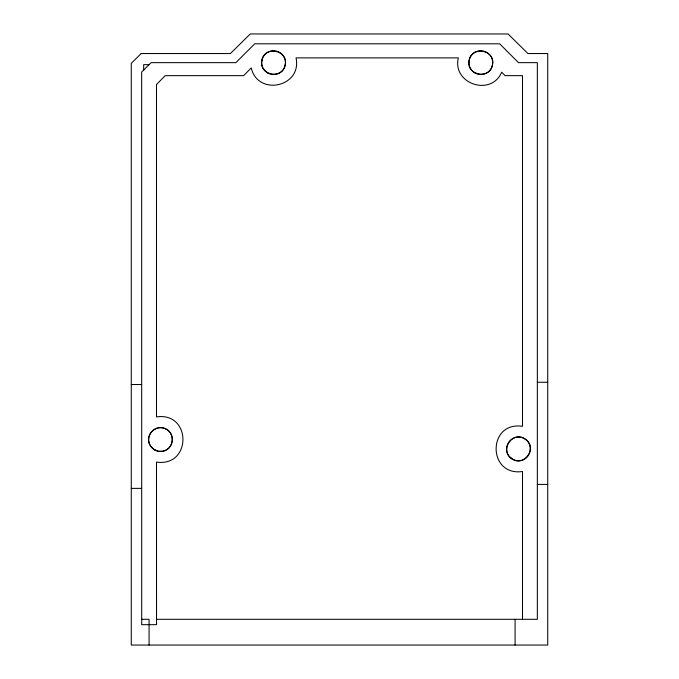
<?xml version="1.0" encoding="UTF-8"?>
<svg xmlns="http://www.w3.org/2000/svg" width="679" height="679" viewBox="0 0 679 679"><rect width="100%" height="100%" fill="white"/><g stroke="black" fill="none" stroke-linecap="round" stroke-linejoin="round"><path stroke-width="1.02" d="M162.816 451.128C173.994 449.481 175.683 432.319 165.039 428.525C155.211 423.84 144.254 436.291 150.263 445.399M162.043 451.204L158.954 451.204M149.074 64.649L143.659 64.649L143.659 70.064M537.344 382.26L547.724 382.26M131.276 384.526L141.656 384.526M537.344 484.433L547.724 484.433M131.276 488.379L141.656 488.379M141.656 619.299L149.074 619.299L149.074 645.05M156.501 619.299L537.344 619.299L537.344 62.646L518.501 62.646L499.659 43.804L254.71 43.804L235.868 62.646L151.078 62.646L141.656 72.067L141.707 624.68L156.543 624.68L156.493 462.085C191.741 467.228 191.741 411.746 156.493 416.889L156.493 84.535L165.209 75.649L243.642 75.649L251.23 67.908C257.901 96.664 302.308 86.937 296.027 57.885L458.342 57.885C452.027 83.89 491.307 96.885 501.671 72.178L505.074 75.649L522.507 75.649L522.507 426.31C487.225 421.09 487.471 476.573 522.507 471.506L522.507 619.299M158.182 451.128L153.904 449.354L150.628 446.078M511.907 458.775C524.247 467.797 538.15 446.986 525.096 439.041C512.755 430.019 498.844 450.831 511.907 458.775L510.107 457.298M515.089 619.299L515.089 645.05M261.916 60.329C258.3 75.191 282.846 80.071 285.197 64.963C288.804 50.102 264.258 45.221 261.916 60.329M469.172 60.329C465.565 75.191 490.111 80.071 492.453 64.963C496.069 50.102 471.523 45.221 469.172 60.329M141.19 53.539L131.276 63.334L131.276 645.05L547.724 645.05L547.724 53.539L527.897 53.539L508.062 33.95L250.262 33.95L230.427 53.539L141.19 53.539M512.569 459.191A11.866 11.866 0 0 0 530.367 448.912A11.866 11.866 0 0 0 512.569 438.626A11.866 11.866 0 0 0 512.569 459.191M267.619 72.925A11.866 11.866 0 0 0 285.418 62.646A11.866 11.866 0 0 0 267.619 52.368A11.866 11.866 0 0 0 267.619 72.925M474.884 72.925A11.866 11.866 0 0 0 492.682 62.646A11.866 11.866 0 0 0 474.884 52.368A11.866 11.866 0 0 0 474.884 72.925M154.566 449.905A11.866 11.866 0 0 0 172.373 439.627A11.866 11.866 0 0 0 154.566 429.34A11.866 11.866 0 0 0 154.566 449.905"/></g></svg>
